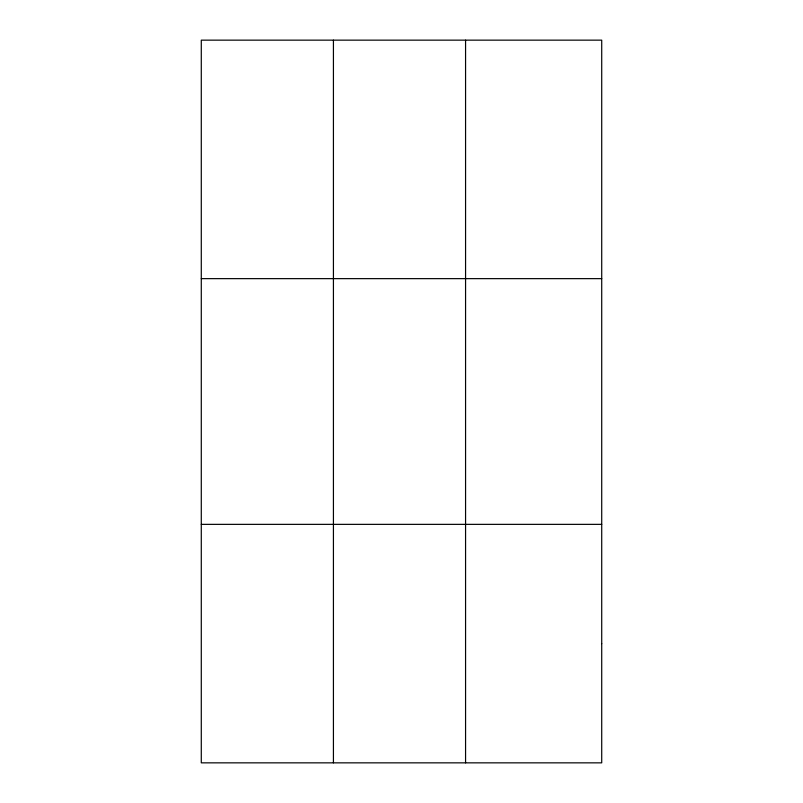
<?xml version="1.0" encoding="UTF-8"?>
<svg xmlns="http://www.w3.org/2000/svg" width="803" height="803" viewBox="0 0 803 803"><rect width="100%" height="100%" fill="white"/><g stroke="black" fill="none" stroke-linecap="round" stroke-linejoin="round"><path stroke-width="1.2" d="M333.426 40.15L333.426 762.85M465.569 40.15L465.569 762.85M201.282 278.641L601.718 278.641M201.282 524.359L601.718 524.359M601.718 643.605L601.718 762.85L201.282 762.85L201.282 40.15L601.718 40.15L601.718 643.605"/></g></svg>
